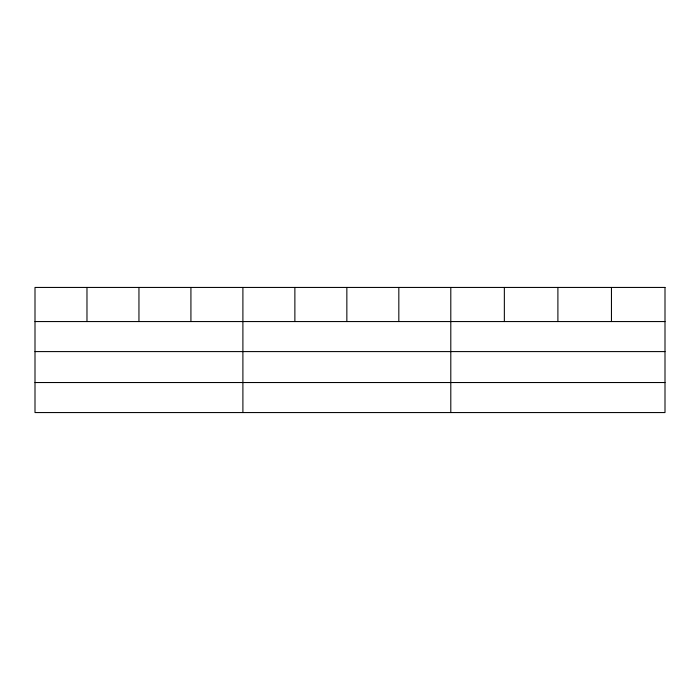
<?xml version="1.0" encoding="UTF-8"?>
<svg xmlns="http://www.w3.org/2000/svg" width="700" height="700" viewBox="0 0 700 700"><rect width="100%" height="100%" fill="white"/><g stroke="black" fill="none" stroke-linecap="round" stroke-linejoin="round"><path stroke-width="1.05" d="M35 321.562L665 321.562M35 351.592L665 351.592M35 382.533L665 382.533M611.45 287.438L611.45 321.562M557.9 287.438L557.9 321.562M504.35 287.438L504.35 321.562M450.8 287.438L450.8 412.562M398.825 287.438L398.825 321.562M346.85 287.438L346.85 321.562M294.875 287.438L294.875 321.562M242.9 287.438L242.9 412.562M190.925 287.438L190.925 321.562M138.95 287.438L138.95 321.562M86.975 287.438L86.975 321.562M665 287.438L35 287.438L35 412.562L665 412.562L665 287.438"/></g></svg>
